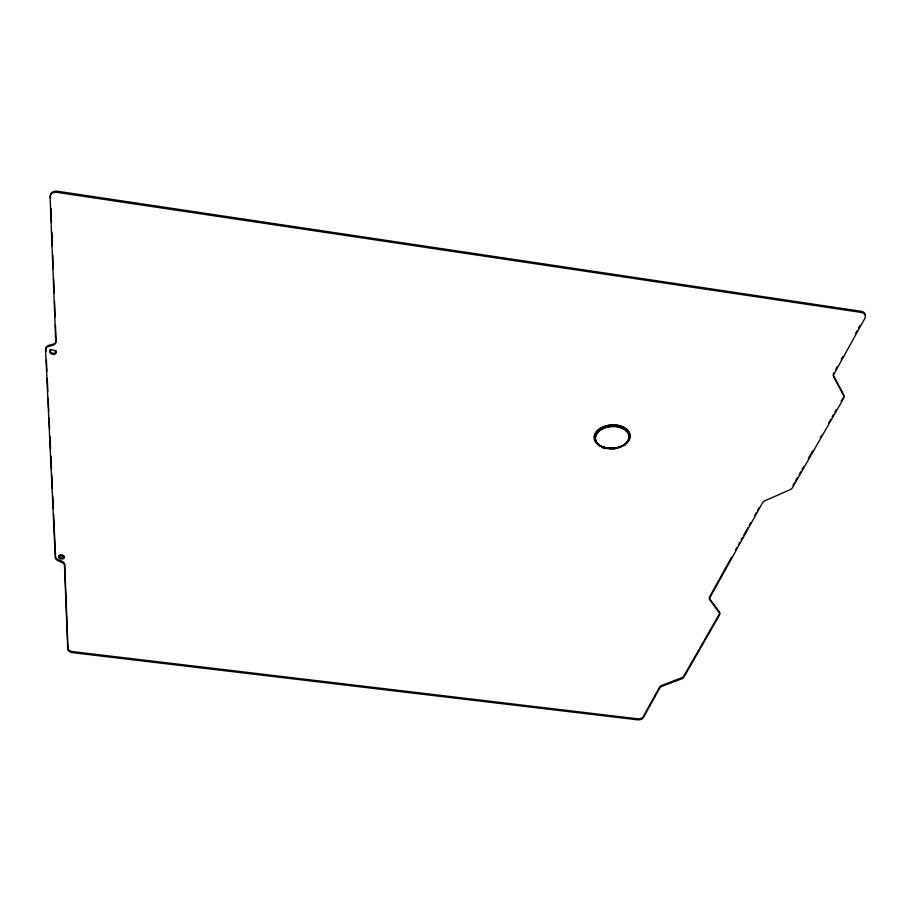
<?xml version="1.0" encoding="UTF-8"?>
<svg xmlns="http://www.w3.org/2000/svg" width="911" height="911" viewBox="0 0 911 911"><rect width="100%" height="100%" fill="white"/><g stroke="black" fill="none" stroke-linecap="round" stroke-linejoin="round"><path stroke-width="1.37" d="M731.533 557.316L709.623 596.853A5.364 3.029 -4.9 0 0 709.749 598.926L719.326 611.85A5.284 2.949 -4.7 0 1 719.428 613.866L683.728 676.258A4.954 2.619 -3.3 0 1 681.679 677.761L661.716 685.414A4.885 2.562 -2.9 0 0 659.712 686.894L643.064 716.957A4.737 2.426 -2.1 0 1 637.222 718.768L72.994 651.661A4.965 2.585 10.1 0 1 67.995 648.45L64.727 564.308A5.398 3.018 11.6 0 0 61.959 561.301L58.361 559.673A5.432 3.052 11.7 0 1 55.56 556.644L53.578 514.203M735.644 549.902L737.01 547.431M738.377 544.96L739.743 542.489M741.121 540.018L742.488 537.547M743.854 535.076L747.965 527.663M749.332 525.191L750.698 522.72M754.809 515.307L756.176 512.836M757.553 510.365L758.92 507.894M835.808 369.16L837.186 366.666M841.32 359.219L842.698 356.736M855.782 333.119L857.16 330.636M858.538 328.154L859.916 325.66M793.003 485.29L794.403 482.853M795.793 480.404L797.193 477.956M799.289 474.301L800.689 471.852M802.09 469.404L803.491 466.967M808.376 458.415L812.578 451.082M820.264 437.644L821.665 435.207M828.646 422.989L830.752 419.322M832.142 416.874L833.542 414.437M834.943 411.988L836.344 409.551M841.229 400.999L842.629 398.551M628.51 439.683L629.125 439.182M595.828 435.185L595.077 434.479M45.983 351.509L45.857 348.674A6.491 4.248 16.1 0 1 48.864 345.315L53.032 344.21A6.536 4.304 16.4 0 0 56.061 340.828M46.381 359.993L46.916 371.312M47.247 378.384L47.839 391.115M48.169 398.187L48.761 410.929M49.092 418.001L49.615 429.32M49.946 436.392L50.549 449.123M50.868 456.195L51.471 468.926M51.733 474.585L52.394 488.729M52.724 495.812L53.316 508.543M50.538 198.461L50.435 195.649A7.288 5.238 20.6 0 1 57.313 191.242L861.009 311.277A6.969 4.657 -14.1 0 1 865.199 315.707M50.925 208.334L51.471 222.421M51.859 232.294L52.405 246.391M52.724 254.841L53.271 268.939M53.658 278.812L54.204 292.909M54.535 301.359L55.138 316.869M55.457 325.329L56.004 339.416M595.908 435.492A1.207 0.865 20.3 0 1 594.724 434.615M625.242 445.103A19.37 12.72 -4.1 0 1 624.502 445.559M615.187 448.713A19.37 12.72 -4.1 0 1 613.775 448.895M604.619 448.303A19.37 12.72 -4.1 0 1 602.581 447.734M629.342 439.728A1.207 0.854 21.4 0 1 628.408 439.979M627.474 441.892A18.061 11.866 -4.1 0 1 626.483 442.883M614.094 448.007A18.061 11.866 -4.1 0 1 600.007 445.57M833.747 372.884A6.628 4.304 -12.1 0 0 833.622 375.879L843.472 394.429A6.514 4.168 -11.4 0 1 843.335 397.333M56.209 352.079A3.234 2.118 16 0 1 51.62 352.762A3.234 2.118 16 0 1 50.822 349.243M55.822 350.382A3.234 2.118 16 0 1 56.163 350.951M659.792 687.93L643.132 717.97A4.737 2.426 -2.1 0 1 637.279 719.781L72.778 652.675A4.965 2.585 10.1 0 1 67.767 649.475L64.487 565.367A5.398 3.018 11.6 0 0 61.72 562.36L58.11 560.732A5.432 3.052 11.7 0 1 55.309 557.703L45.55 349.79A6.491 4.248 16 0 1 48.556 346.431L52.724 345.326A6.548 4.304 16.3 0 0 55.765 341.944L50.094 196.776A7.299 5.238 20.5 0 1 56.983 192.369L861.259 312.427A6.969 4.657 -14 0 1 864.983 318.121L833.964 374.034A6.639 4.304 -12 0 0 833.838 377.029L843.7 395.579A6.514 4.168 -11.4 0 1 843.552 398.471L792.479 487.636A5.99 3.644 -8.3 0 1 789.837 489.776L765.058 500.731A5.887 3.553 -7.6 0 0 762.507 502.826L709.737 597.935A5.364 3.029 -4.9 0 0 709.863 599.996L719.439 612.921A5.295 2.949 -4.7 0 1 719.542 614.936L683.819 677.294A4.965 2.619 -3.3 0 1 681.781 678.809L661.796 686.45A4.897 2.562 -2.9 0 0 659.792 687.93M604.209 447.711A16.865 11.069 -4 0 0 629.034 436.631A16.865 11.069 -4 0 0 603.344 428.569A16.865 11.069 -4 0 0 604.209 447.711M603.583 447.529A18.072 11.866 -4 0 0 630.173 435.652A18.072 11.866 -4 0 0 602.672 426.997A18.072 11.866 -4 0 0 603.583 447.529M604.039 447.369A16.865 11.069 -4 0 0 629.011 436.449A16.865 11.069 -4 0 0 603.481 428.204A16.865 11.069 -4 0 0 604.039 447.369M603.606 447.233A17.662 11.592 -4 0 0 629.774 435.811A17.662 11.592 -4 0 0 603.036 427.145A17.662 11.592 -4 0 0 603.606 447.233M50.64 353.434A3.245 2.118 16 0 0 55.913 353.195A3.245 2.118 16 0 0 51.927 349.983A3.245 2.118 16 0 0 50.64 353.434M59.75 557.247A2.71 1.526 11.7 0 0 64.203 557.111A2.71 1.526 11.7 0 0 60.855 554.788A2.71 1.526 11.7 0 0 59.75 557.247M59.5 558.306A2.722 1.526 11.7 0 0 63.952 558.181A2.722 1.526 11.7 0 0 60.604 555.858A2.722 1.526 11.7 0 0 59.5 558.306"/></g></svg>
